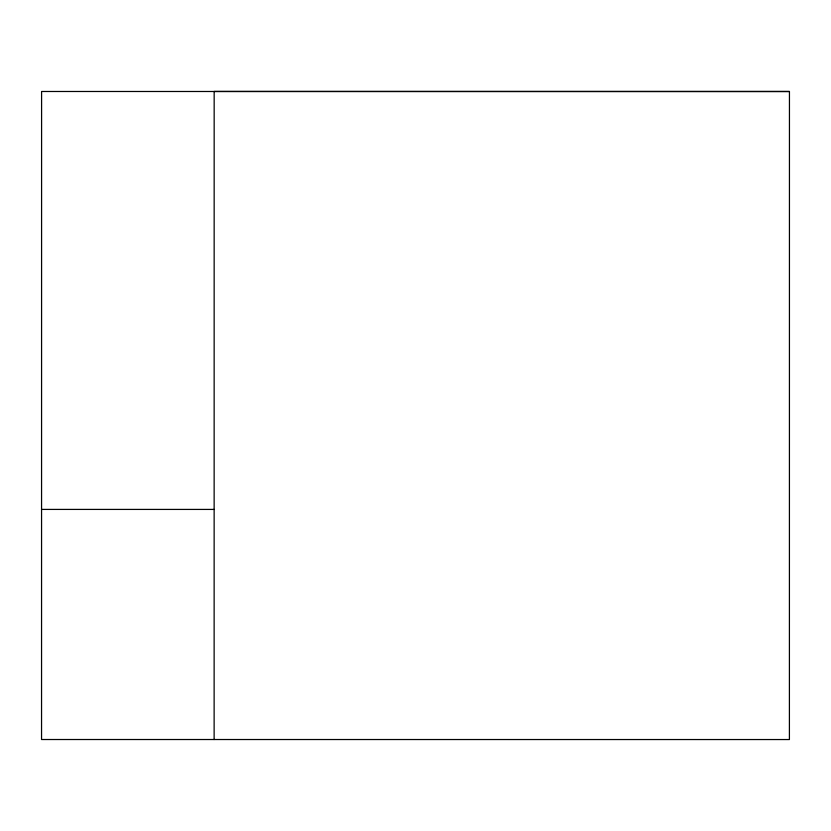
<?xml version="1.0" encoding="UTF-8"?>
<svg xmlns="http://www.w3.org/2000/svg" width="831" height="831" viewBox="0 0 831 831"><rect width="100%" height="100%" fill="white"/><g stroke="black" fill="none" stroke-linecap="round" stroke-linejoin="round"><path stroke-width="1.25" d="M214.128 739.517L214.169 91.452L789.45 91.483L789.408 739.548L41.55 739.517L41.592 91.483L789.45 91.514M41.56 509.413L214.149 509.424"/></g></svg>
